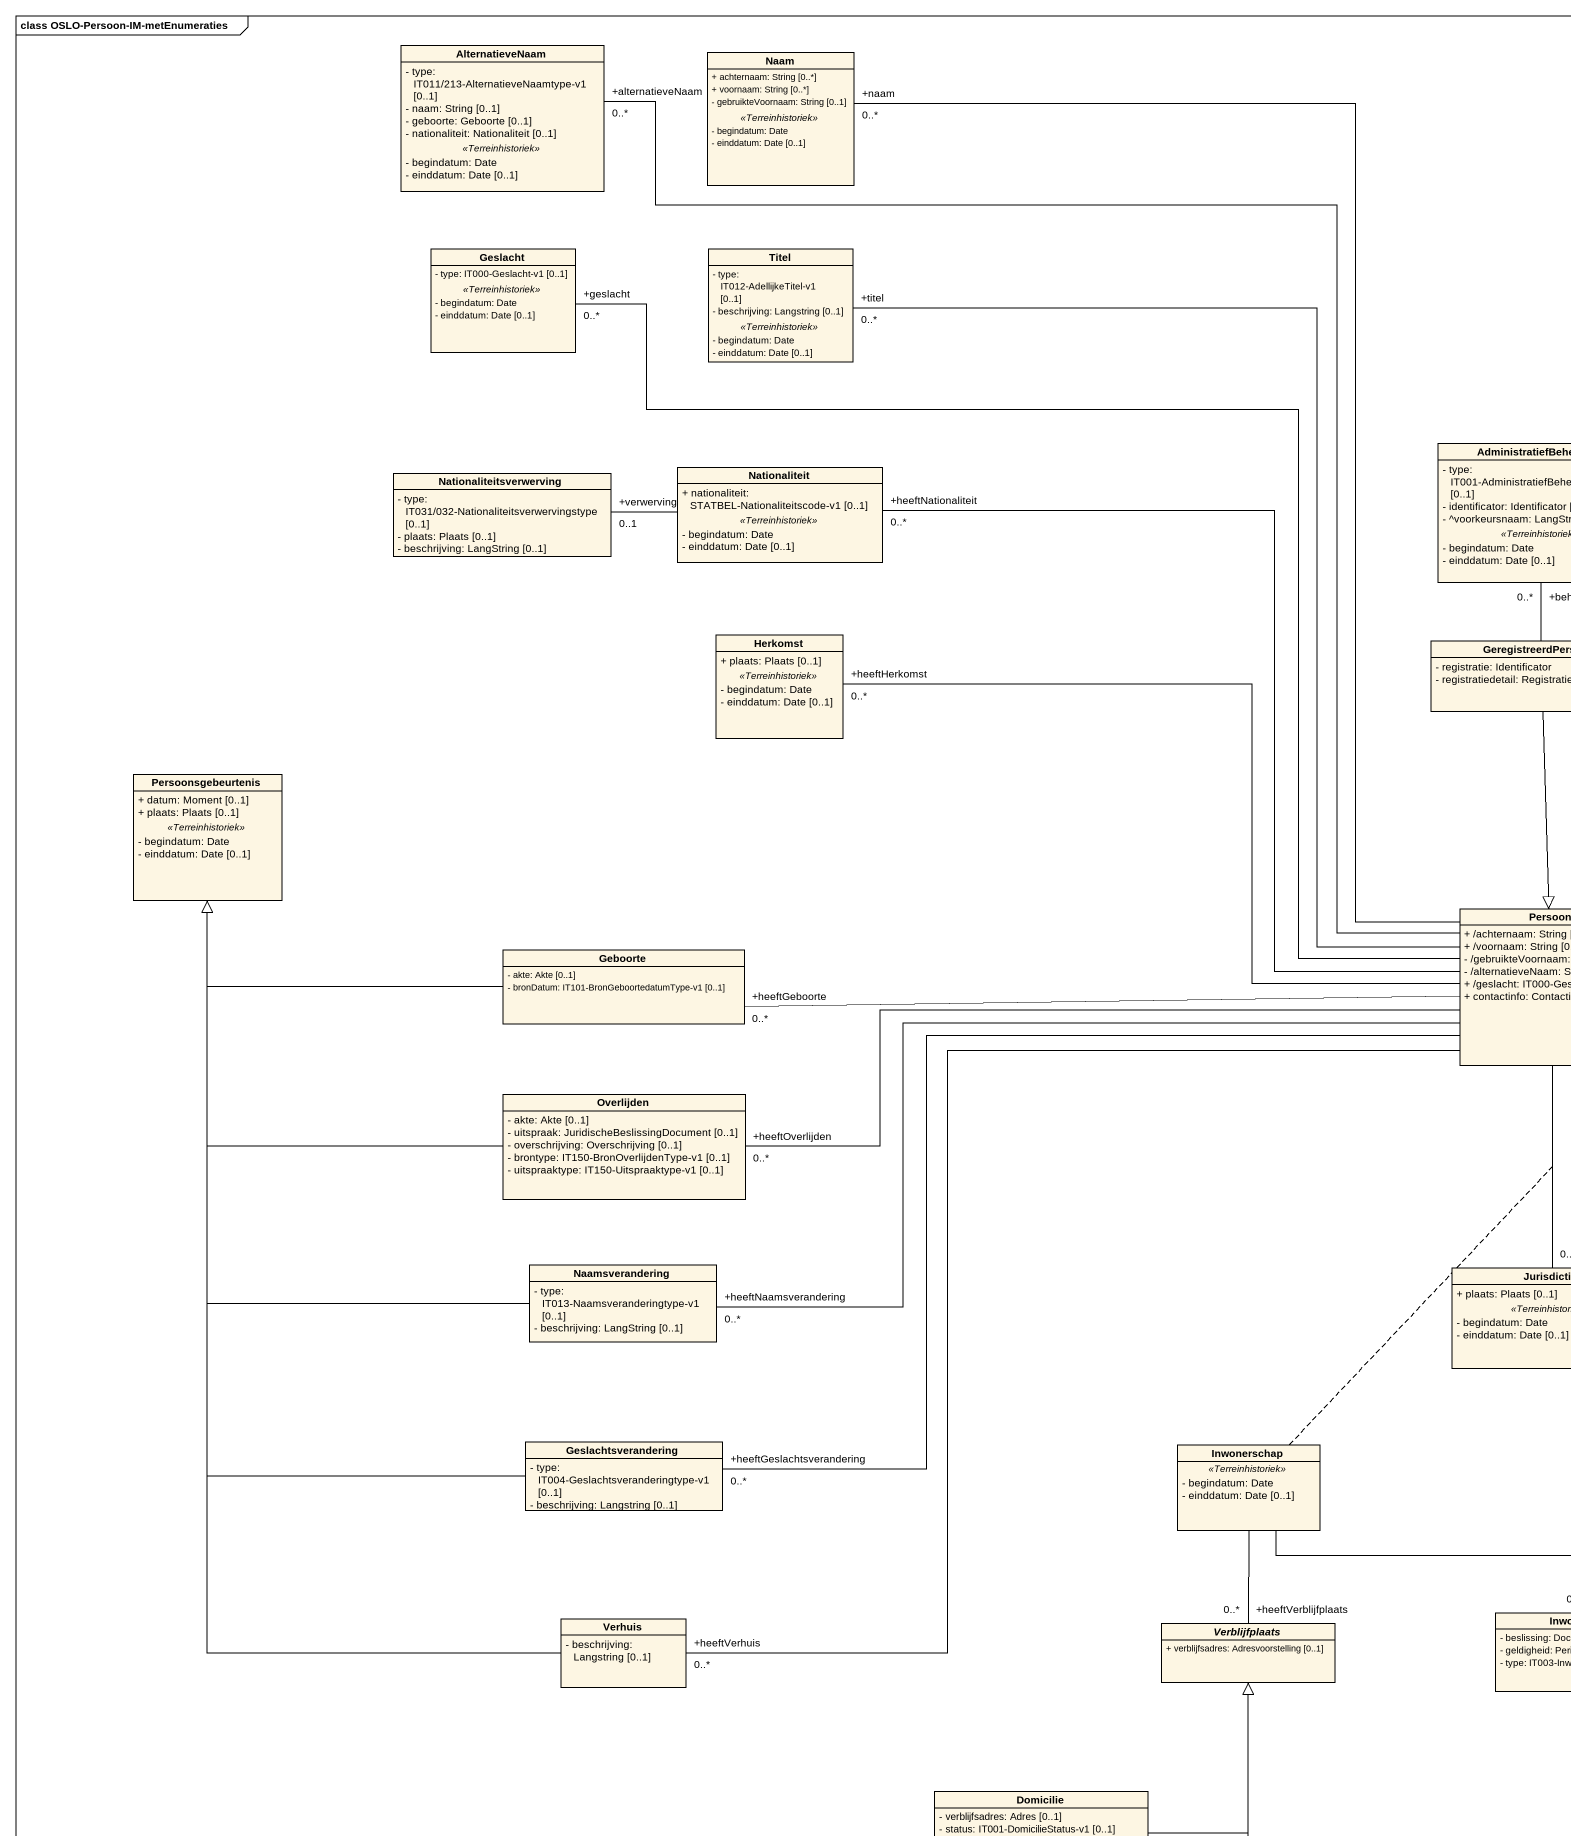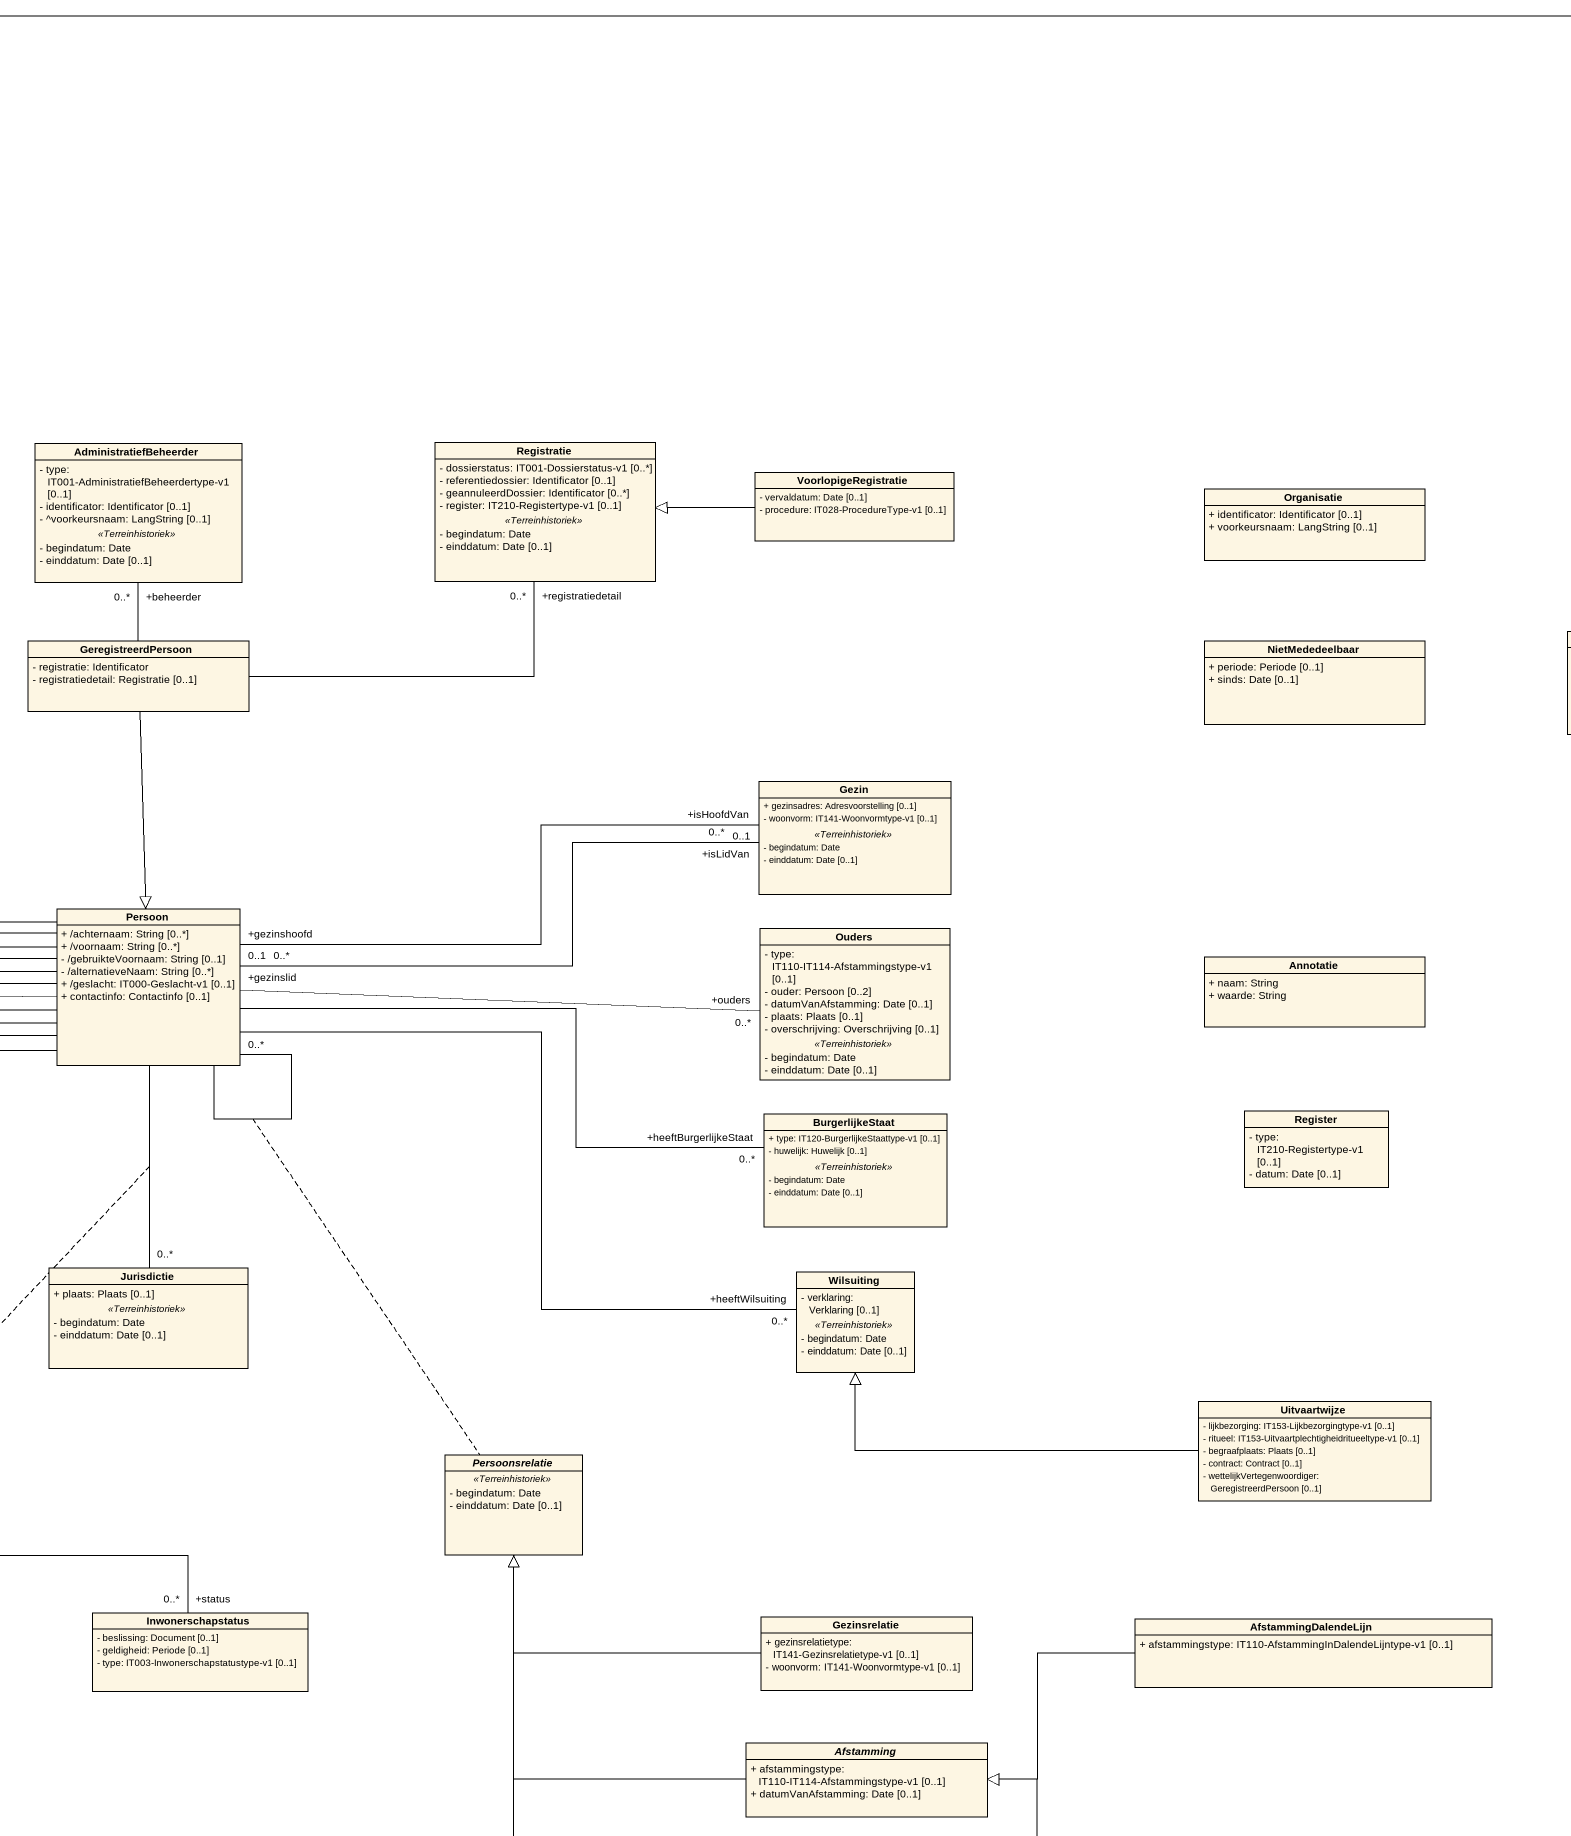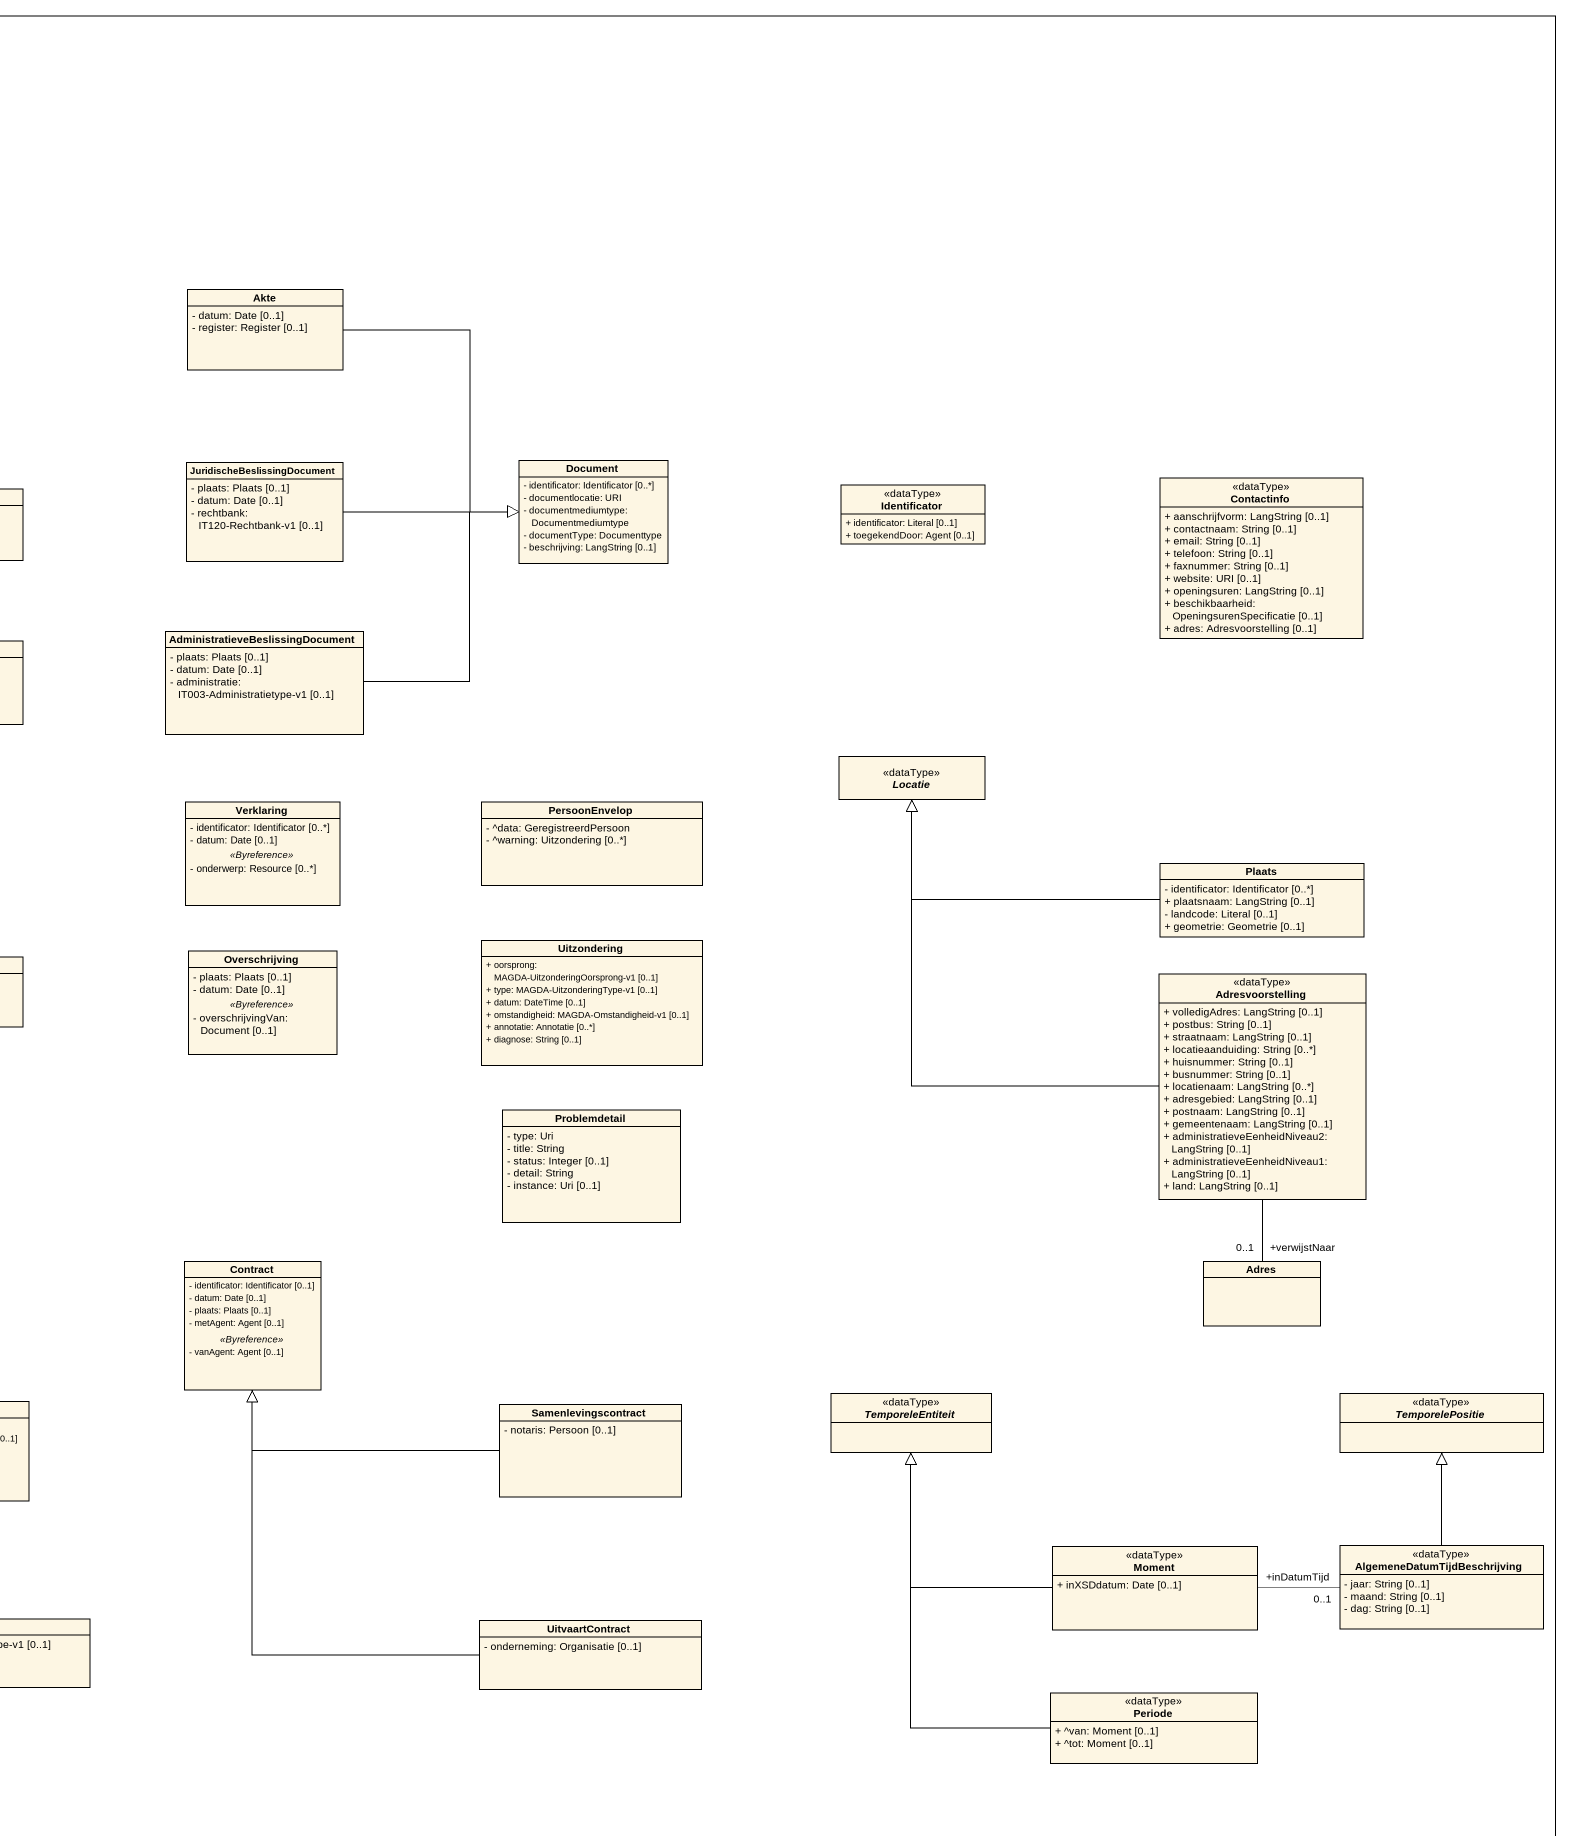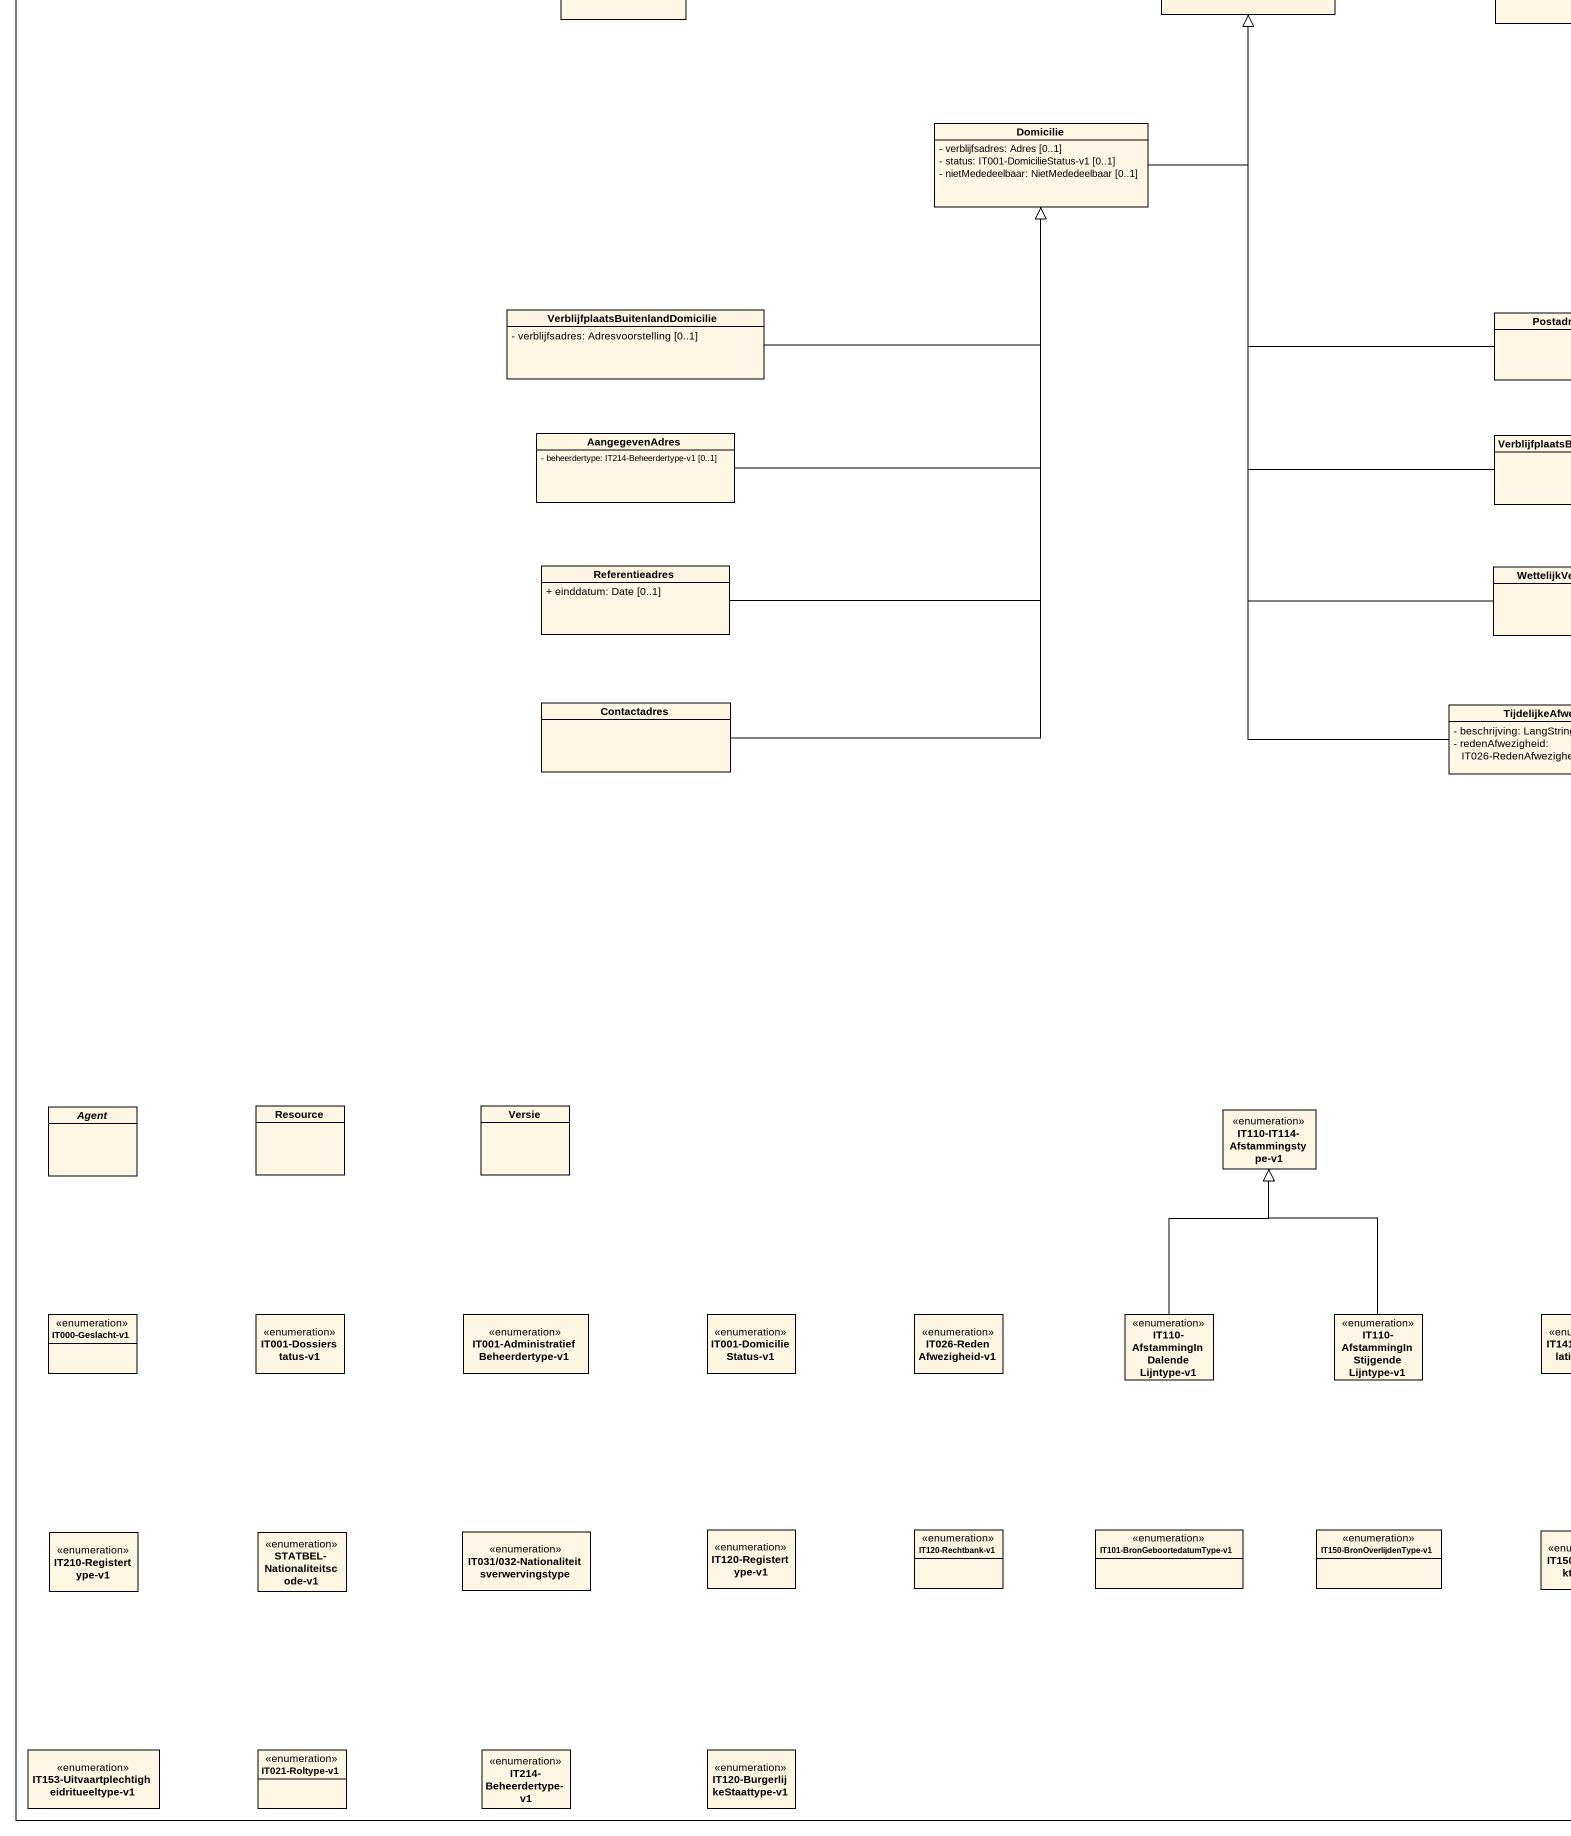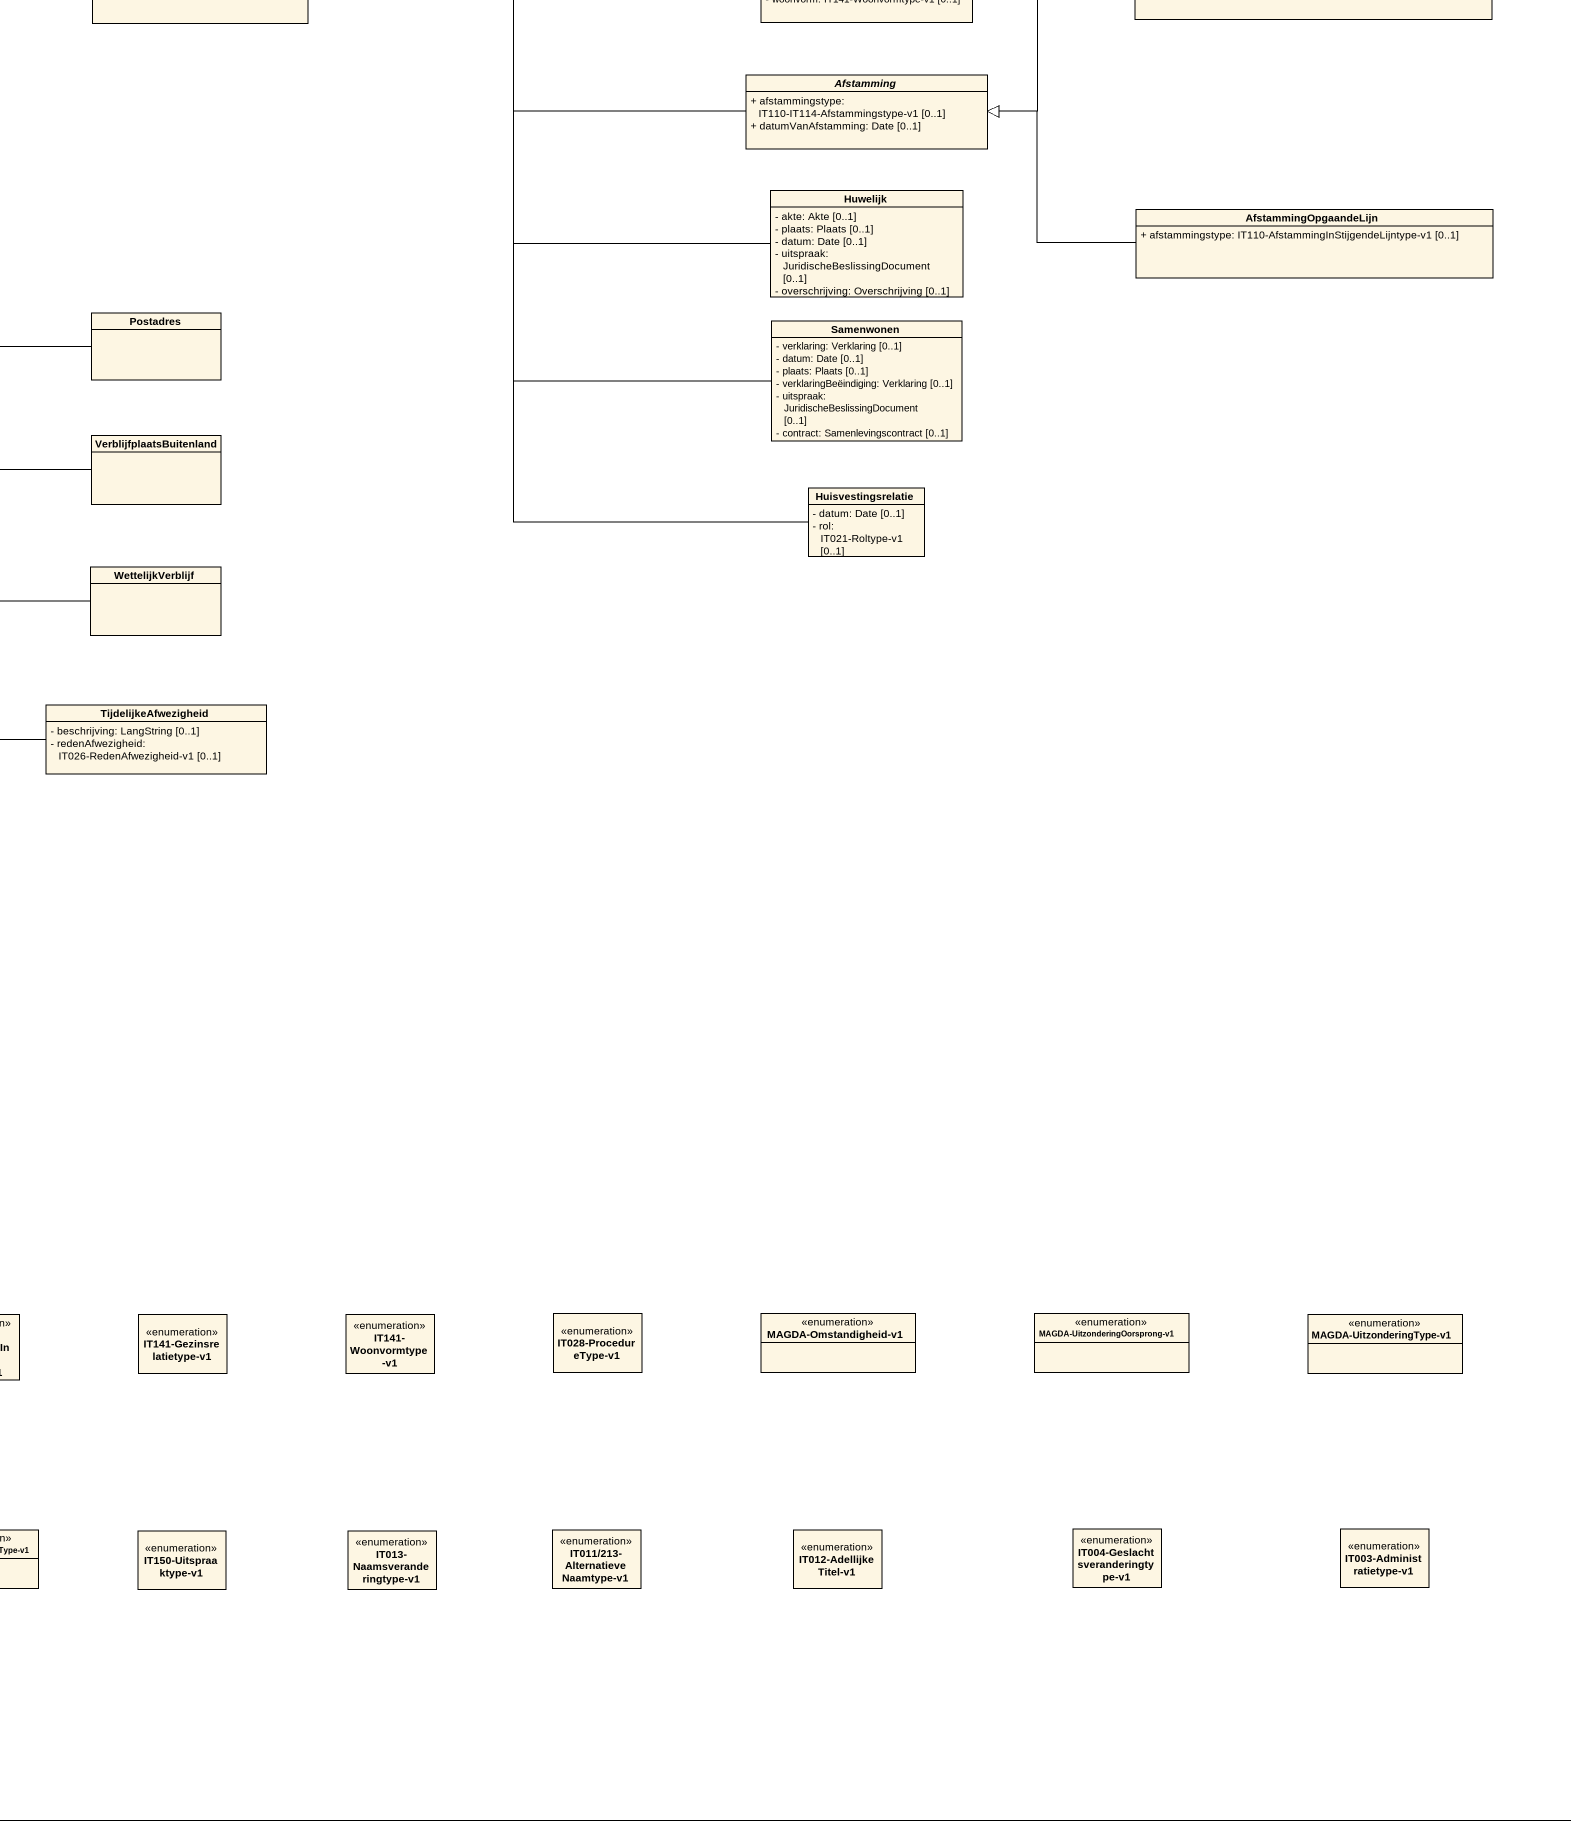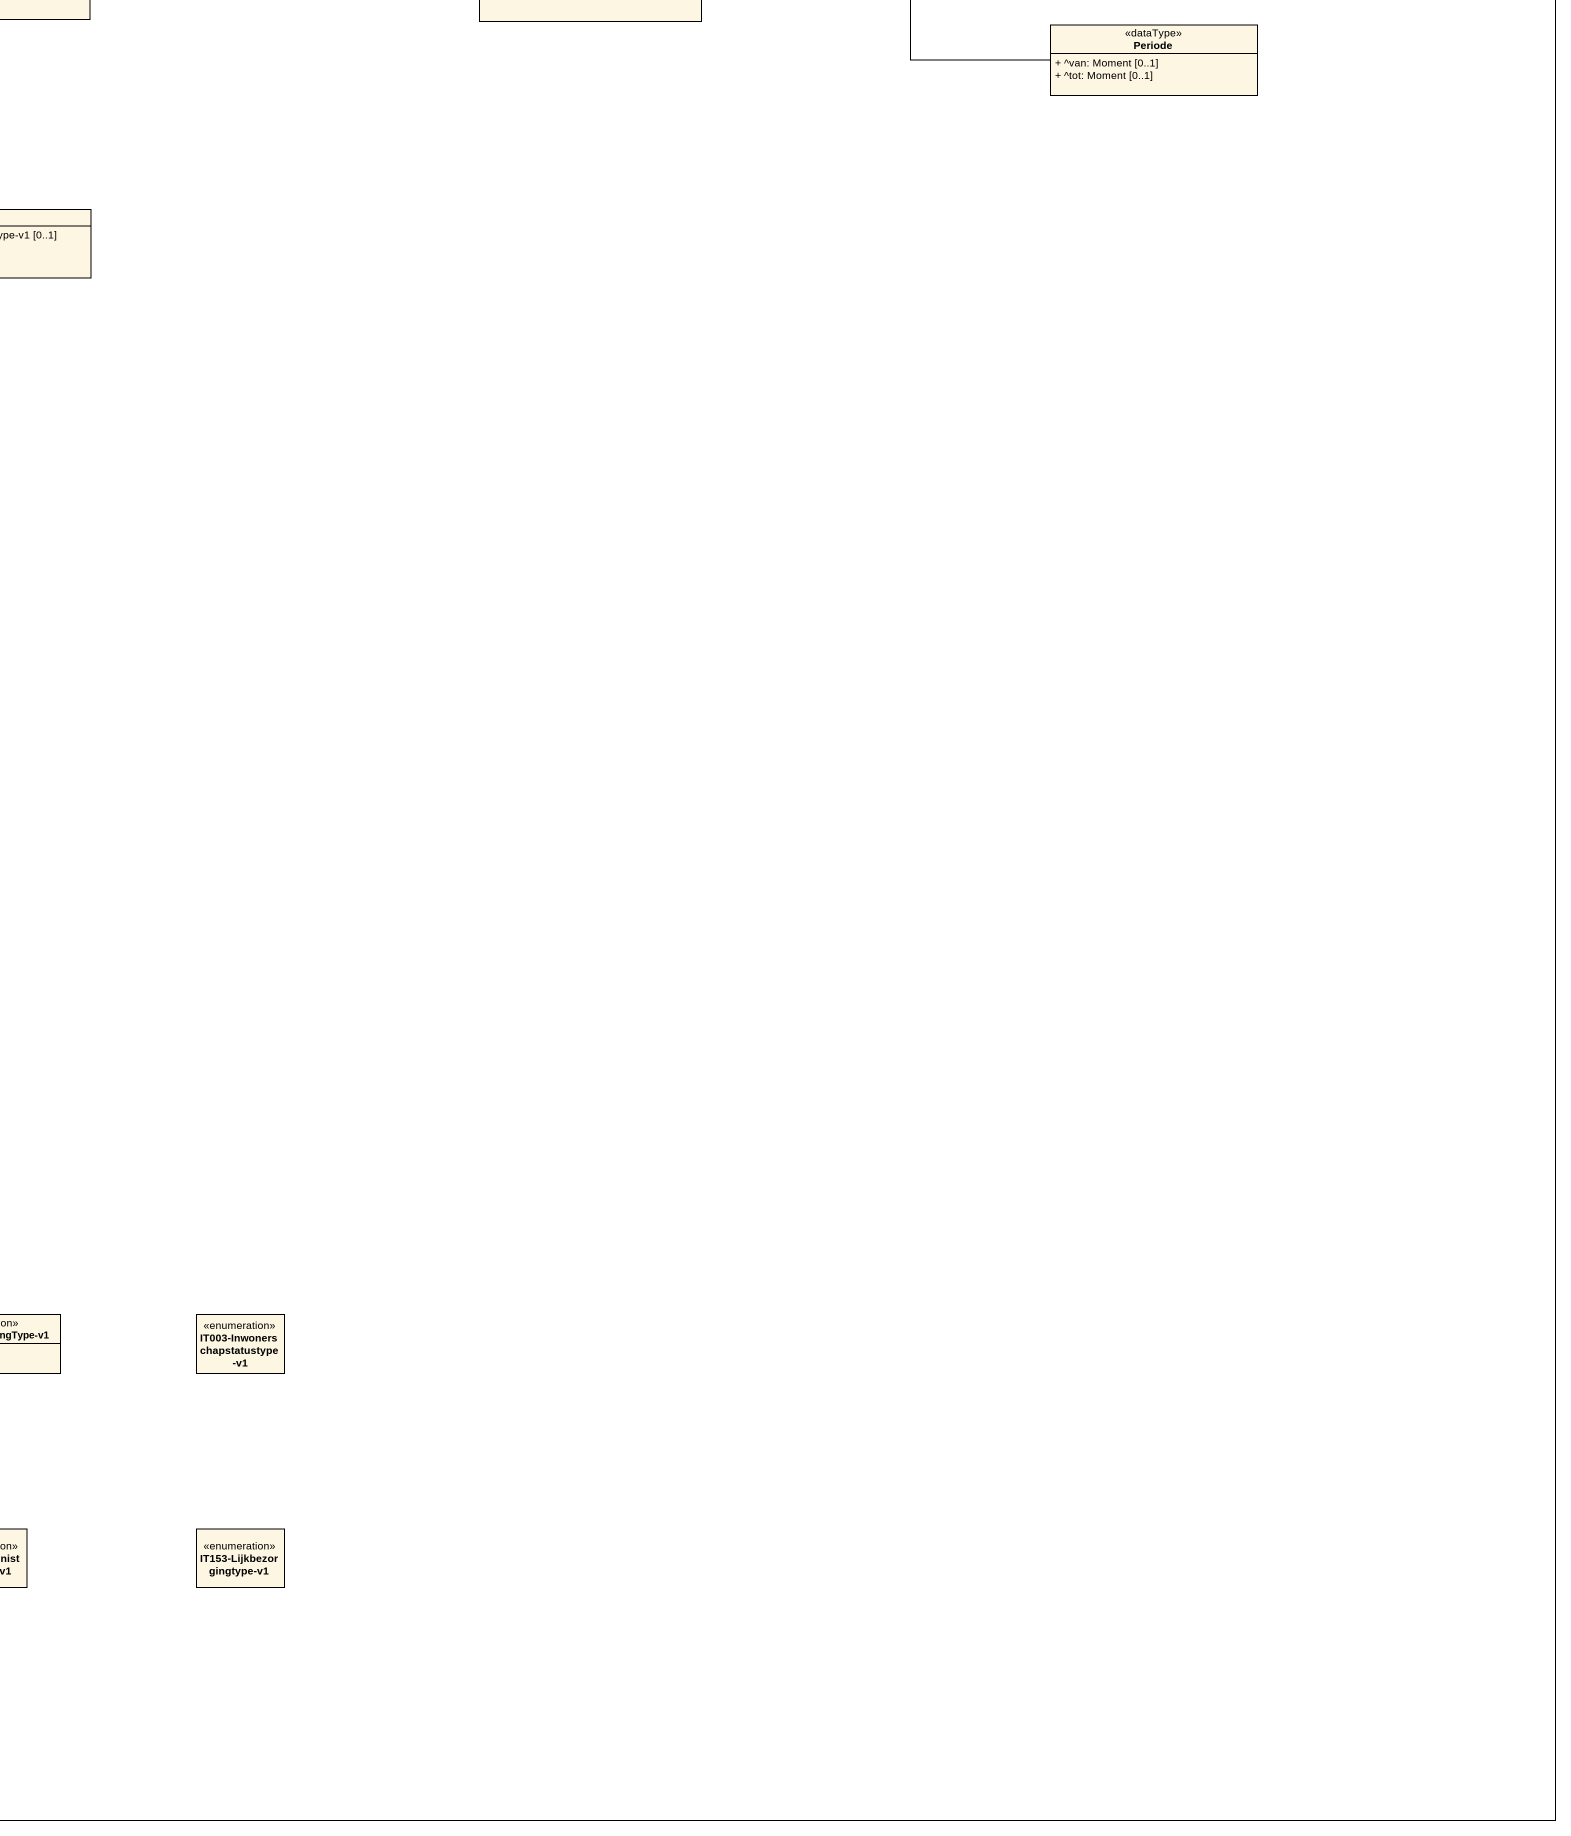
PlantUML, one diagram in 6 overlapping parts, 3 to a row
@startuml
mainframe class OSLO-Persoon-IM-metEnumeraties
hide circle
hide empty members
skinparam classAttributeIconSize 0
class AlternatieveNaam {
  - type: IT011/213-AlternatieveNaamtype-v1 [0..1]
  - naam: String [0..1]
  - geboorte: Geboorte [0..1]
  - nationaliteit: Nationaliteit [0..1]
  .. <<Terreinhistoriek>> ..
  - begindatum: Date
  - einddatum: Date [0..1]
}
class Naam {
  + achternaam: String [0..*]
  + voornaam: String [0..*]
  - gebruikteVoornaam: String [0..1]
  .. <<Terreinhistoriek>> ..
  - begindatum: Date
  - einddatum: Date [0..1]
}
class Geslacht {
  - type: IT000-Geslacht-v1 [0..1]
  .. <<Terreinhistoriek>> ..
  - begindatum: Date
  - einddatum: Date [0..1]
}
class Titel {
  - type: IT012-AdellijkeTitel-v1 [0..1]
  - beschrijving: Langstring [0..1]
  .. <<Terreinhistoriek>> ..
  - begindatum: Date
  - einddatum: Date [0..1]
}
class Akte {
  - datum: Date [0..1]
  - register: Register [0..1]
}
class AdministratiefBeheerder {
  - type: IT001-AdministratiefBeheerdertype-v1 [0..1]
  - identificator: Identificator [0..1]
  - ^voorkeursnaam: LangString [0..1]
  .. <<Terreinhistoriek>> ..
  - begindatum: Date
  - einddatum: Date [0..1]
}
class Registratie {
  - dossierstatus: IT001-Dossierstatus-v1 [0..*]
  - referentiedossier: Identificator [0..1]
  - geannuleerdDossier: Identificator [0..*]
  - register: IT210-Registertype-v1 [0..1]
  .. <<Terreinhistoriek>> ..
  - begindatum: Date
  - einddatum: Date [0..1]
}
class Document {
  - identificator: Identificator [0..*]
  - documentlocatie: URI
  - documentmediumtype: Documentmediumtype
  - documentType: Documenttype
  - beschrijving: LangString [0..1]
}
class Nationaliteitsverwerving {
  - type: IT031/032-Nationaliteitsverwervingstype [0..1]
  - plaats: Plaats [0..1]
  - beschrijving: LangString [0..1]
}
class Nationaliteit {
  + nationaliteit: STATBEL-Nationaliteitscode-v1 [0..1]
  .. <<Terreinhistoriek>> ..
  - begindatum: Date
  - einddatum: Date [0..1]
}
class VoorlopigeRegistratie {
  - vervaldatum: Date [0..1]
  - procedure: IT028-ProcedureType-v1 [0..1]
}
class Organisatie {
  + identificator: Identificator [0..1]
  + voorkeursnaam: LangString [0..1]
}
class JuridischeBeslissingDocument {
  - plaats: Plaats [0..1]
  - datum: Date [0..1]
  - rechtbank: IT120-Rechtbank-v1 [0..1]
}
class Identificator <<dataType>> {
  + identificator: Literal [0..1]
  + toegekendDoor: Agent [0..1]
}
class Contactinfo <<dataType>> {
  + aanschrijfvorm: LangString [0..1]
  + contactnaam: String [0..1]
  + email: String [0..1]
  + telefoon: String [0..1]
  + faxnummer: String [0..1]
  + website: URI [0..1]
  + openingsuren: LangString [0..1]
  + beschikbaarheid: OpeningsurenSpecificatie [0..1]
  + adres: Adresvoorstelling [0..1]
}
class Herkomst {
  + plaats: Plaats [0..1]
  .. <<Terreinhistoriek>> ..
  - begindatum: Date
  - einddatum: Date [0..1]
}
class "AdministratieveBeslissingDocument" as AdministratieveBeslissingDoc {
  - plaats: Plaats [0..1]
  - datum: Date [0..1]
  - administratie: IT003-Administratietype-v1 [0..1]
}
class GeregistreerdPersoon {
  - registratie: Identificator
  - registratiedetail: Registratie [0..1]
}
class NietMededeelbaar {
  + periode: Periode [0..1]
  + sinds: Date [0..1]
}
abstract class Locatie <<dataType>>
class Persoonsgebeurtenis {
  + datum: Moment [0..1]
  + plaats: Plaats [0..1]
  .. <<Terreinhistoriek>> ..
  - begindatum: Date
  - einddatum: Date [0..1]
}
class Gezin {
  + gezinsadres: Adresvoorstelling [0..1]
  - woonvorm: IT141-Woonvormtype-v1 [0..1]
  .. <<Terreinhistoriek>> ..
  - begindatum: Date
  - einddatum: Date [0..1]
}
class Verklaring {
  - identificator: Identificator [0..*]
  - datum: Date [0..1]
  .. <<Byreference>> ..
  - onderwerp: Resource [0..*]
}
class PersoonEnvelop {
  - ^data: GeregistreerdPersoon
  - ^warning: Uitzondering [0..*]
}
class Plaats {
  - identificator: Identificator [0..*]
  + plaatsnaam: LangString [0..1]
  - landcode: Literal [0..1]
  + geometrie: Geometrie [0..1]
}
class Geboorte {
  - akte: Akte [0..1]
  - bronDatum: IT101-BronGeboortedatumType-v1 [0..1]
}
class Persoon {
  + /achternaam: String [0..*]
  + /voornaam: String [0..*]
  - /gebruikteVoornaam: String [0..1]
  - /alternatieveNaam: String [0..*]
  + /geslacht: IT000-Geslacht-v1 [0..1]
  + contactinfo: Contactinfo [0..1]
}
class Ouders {
  - type: IT110-IT114-Afstammingstype-v1 [0..1]
  - ouder: Persoon [0..2]
  - datumVanAfstamming: Date [0..1]
  - plaats: Plaats [0..1]
  - overschrijving: Overschrijving [0..1]
  .. <<Terreinhistoriek>> ..
  - begindatum: Date
  - einddatum: Date [0..1]
}
class Uitzondering {
  + oorsprong: MAGDA-UitzonderingOorsprong-v1 [0..1]
  + type: MAGDA-UitzonderingType-v1 [0..1]
  + datum: DateTime [0..1]
  + omstandigheid: MAGDA-Omstandigheid-v1 [0..1]
  + annotatie: Annotatie [0..*]
  + diagnose: String [0..1]
}
class Annotatie {
  + naam: String
  + waarde: String
}
class Overschrijving {
  - plaats: Plaats [0..1]
  - datum: Date [0..1]
  .. <<Byreference>> ..
  - overschrijvingVan: Document [0..1]
}
class Adresvoorstelling <<dataType>> {
  + volledigAdres: LangString [0..1]
  + postbus: String [0..1]
  + straatnaam: LangString [0..1]
  + locatieaanduiding: String [0..*]
  + huisnummer: String [0..1]
  + busnummer: String [0..1]
  + locatienaam: LangString [0..*]
  + adresgebied: LangString [0..1]
  + postnaam: LangString [0..1]
  + gemeentenaam: LangString [0..1]
  + administratieveEenheidNiveau2: LangString [0..1]
  + administratieveEenheidNiveau1: LangString [0..1]
  + land: LangString [0..1]
}
class Overlijden {
  - akte: Akte [0..1]
  - uitspraak: JuridischeBeslissingDocument [0..1]
  - overschrijving: Overschrijving [0..1]
  - brontype: IT150-BronOverlijdenType-v1 [0..1]
  - uitspraaktype: IT150-Uitspraaktype-v1 [0..1]
}
class BurgerlijkeStaat {
  + type: IT120-BurgerlijkeStaattype-v1 [0..1]
  - huwelijk: Huwelijk [0..1]
  .. <<Terreinhistoriek>> ..
  - begindatum: Date
  - einddatum: Date [0..1]
}
class Register {
  - type: IT210-Registertype-v1 [0..1]
  - datum: Date [0..1]
}
class Problemdetail {
  - type: Uri
  - title: String
  - status: Integer [0..1]
  - detail: String
  - instance: Uri [0..1]
}
class Contract {
  - identificator: Identificator [0..1]
  - datum: Date [0..1]
  - plaats: Plaats [0..1]
  - metAgent: Agent [0..1]
  .. <<Byreference>> ..
  - vanAgent: Agent [0..1]
}
class Adres
class Naamsverandering {
  - type: IT013-Naamsveranderingtype-v1 [0..1]
  - beschrijving: LangString [0..1]
}
class Jurisdictie {
  + plaats: Plaats [0..1]
  .. <<Terreinhistoriek>> ..
  - begindatum: Date
  - einddatum: Date [0..1]
}
class Wilsuiting {
  - verklaring: Verklaring [0..1]
  .. <<Terreinhistoriek>> ..
  - begindatum: Date
  - einddatum: Date [0..1]
}
abstract class TemporeleEntiteit <<dataType>>
abstract class TemporelePositie <<dataType>>
class Uitvaartwijze {
  - lijkbezorging: IT153-Lijkbezorgingtype-v1 [0..1]
  - ritueel: IT153-Uitvaartplechtigheidritueeltype-v1 [0..1]
  - begraafplaats: Plaats [0..1]
  - contract: Contract [0..1]
  - wettelijkVertegenwoordiger: GeregistreerdPersoon [0..1]
}
class Samenlevingscontract {
  - notaris: Persoon [0..1]
}
class Geslachtsverandering {
  - type: IT004-Geslachtsveranderingtype-v1 [0..1]
  - beschrijving: Langstring [0..1]
}
class Inwonerschap {
  .. <<Terreinhistoriek>> ..
  - begindatum: Date
  - einddatum: Date [0..1]
}
abstract class Persoonsrelatie {
  .. <<Terreinhistoriek>> ..
  - begindatum: Date
  - einddatum: Date [0..1]
}
class Moment <<dataType>> {
  + inXSDdatum: Date [0..1]
}
class "AlgemeneDatumTijdBeschrijving" as AlgemeneDatumTijdBeschrijvin <<dataType>> {
  - jaar: String [0..1]
  - maand: String [0..1]
  - dag: String [0..1]
}
class Inwonerschapstatus {
  - beslissing: Document [0..1]
  - geldigheid: Periode [0..1]
  - type: IT003-Inwonerschapstatustype-v1 [0..1]
}
class Gezinsrelatie {
  + gezinsrelatietype: IT141-Gezinsrelatietype-v1 [0..1]
  - woonvorm: IT141-Woonvormtype-v1 [0..1]
}
class Verhuis {
  - beschrijving: Langstring [0..1]
}
abstract class Verblijfplaats {
  + verblijfsadres: Adresvoorstelling [0..1]
}
class AfstammingDalendeLijn {
  + afstammingstype: IT110-AfstammingInDalendeLijntype-v1 [0..1]
}
class UitvaartContract {
  - onderneming: Organisatie [0..1]
}
class Periode <<dataType>> {
  + ^van: Moment [0..1]
  + ^tot: Moment [0..1]
}
abstract class Afstamming {
  + afstammingstype: IT110-IT114-Afstammingstype-v1 [0..1]
  + datumVanAfstamming: Date [0..1]
}
class Domicilie {
  - verblijfsadres: Adres [0..1]
  - status: IT001-DomicilieStatus-v1 [0..1]
  - nietMededeelbaar: NietMededeelbaar [0..1]
}
class Huwelijk {
  - akte: Akte [0..1]
  - plaats: Plaats [0..1]
  - datum: Date [0..1]
  - uitspraak: JuridischeBeslissingDocument [0..1]
  - overschrijving: Overschrijving [0..1]
}
class AfstammingOpgaandeLijn {
  + afstammingstype: IT110-AfstammingInStijgendeLijntype-v1 [0..1]
}
class "VerblijfplaatsBuitenlandDomicilie" as VerblijfplaatsBuitenlandDomi {
  - verblijfsadres: Adresvoorstelling [0..1]
}
class Postadres
class Samenwonen {
  - verklaring: Verklaring [0..1]
  - datum: Date [0..1]
  - plaats: Plaats [0..1]
  - verklaringBeëindiging: Verklaring [0..1]
  - uitspraak: JuridischeBeslissingDocument [0..1]
  - contract: Samenlevingscontract [0..1]
}
class AangegevenAdres {
  - beheerdertype: IT214-Beheerdertype-v1 [0..1]
}
class VerblijfplaatsBuitenland
class Huisvestingsrelatie {
  - datum: Date [0..1]
  - rol: IT021-Roltype-v1 [0..1]
}
class Referentieadres {
  + einddatum: Date [0..1]
}
class WettelijkVerblijf
class Contactadres
class TijdelijkeAfwezigheid {
  - beschrijving: LangString [0..1]
  - redenAfwezigheid: IT026-RedenAfwezigheid-v1 [0..1]
}
abstract class "Agent" as Agent_
class Resource
class Versie
enum "IT110-IT114-Afstammingstype-v1" as IT110_IT114_Afstammingstype
enum "IT000-Geslacht-v1" as IT000_Geslacht_v1
enum "IT001-Dossierstatus-v1" as IT001_Dossierstatus_v1
enum "IT001-AdministratiefBeheerdertype-v1" as IT001_AdministratiefBeheerde
enum "IT001-DomicilieStatus-v1" as IT001_DomicilieStatus_v1
enum "IT026-RedenAfwezigheid-v1" as IT026_RedenAfwezigheid_v1
enum "IT110-AfstammingInDalendeLijntype-v1" as IT110_AfstammingInDalendeLij
enum "IT110-AfstammingInStijgendeLijntype-v1" as IT110_AfstammingInStijgendeL
enum "IT141-Gezinsrelatietype-v1" as IT141_Gezinsrelatietype_v1
enum "IT141-Woonvormtype-v1" as IT141_Woonvormtype_v1
enum "IT028-ProcedureType-v1" as IT028_ProcedureType_v1
enum "MAGDA-Omstandigheid-v1" as MAGDA_Omstandigheid_v1
enum "MAGDA-UitzonderingOorsprong-v1" as MAGDA_UitzonderingOorsprong
enum "MAGDA-UitzonderingType-v1" as MAGDA_UitzonderingType_v1
enum "IT003-Inwonerschapstatustype-v1" as IT003_Inwonerschapstatustype
enum "IT210-Registertype-v1" as IT210_Registertype_v1
enum "STATBEL-Nationaliteitscode-v1" as STATBEL_Nationaliteitscode
enum "IT031/032-Nationaliteitsverwervingstype" as IT031_032
enum "IT120-Registertype-v1" as IT120_Registertype_v1
enum "IT120-Rechtbank-v1" as IT120_Rechtbank_v1
enum "IT101-BronGeboortedatumType-v1" as IT101_BronGeboortedatumType
enum "IT150-BronOverlijdenType-v1" as IT150_BronOverlijdenType_v1
enum "IT150-Uitspraaktype-v1" as IT150_Uitspraaktype_v1
enum "IT013-Naamsveranderingtype-v1" as IT013_Naamsveranderingtype
enum "IT011/213-AlternatieveNaamtype-v1" as IT011_213
enum "IT012-AdellijkeTitel-v1" as IT012_AdellijkeTitel_v1
enum "IT004-Geslachtsveranderingtype-v1" as IT004_Geslachtsveranderingty
enum "IT003-Administratietype-v1" as IT003_Administratietype_v1
enum "IT153-Lijkbezorgingtype-v1" as IT153_Lijkbezorgingtype_v1
enum "IT153-Uitvaartplechtigheidritueeltype-v1" as IT153_Uitvaartplechtigheidri
enum "IT021-Roltype-v1" as IT021_Roltype_v1
enum "IT214-Beheerdertype-v1" as IT214_Beheerdertype_v1
enum "IT120-BurgerlijkeStaattype-v1" as IT120_BurgerlijkeStaattype
Akte -right-|> Document
Nationaliteit -left- "+verwerving\n0..1" Nationaliteitsverwerving
VoorlopigeRegistratie -left-|> Registratie
JuridischeBeslissingDocument -right-|> Document
AdministratieveBeslissingDoc -right-|> Document
GeregistreerdPersoon -up- "+beheerder\n0..*" AdministratiefBeheerder
GeregistreerdPersoon -right- "+registratiedetail\n0..*" Registratie
GeregistreerdPersoon --|> Persoon
Plaats -left-|> Locatie
Geboorte -left-|> Persoonsgebeurtenis
Persoon -up- "+alternatieveNaam\n0..*" AlternatieveNaam
Persoon -up- "+naam\n0..*" Naam
Persoon -up- "+geslacht\n0..*" Geslacht
Persoon -up- "+titel\n0..*" Titel
Persoon -up- "+heeftNationaliteit\n0..*" Nationaliteit
Persoon -left- "+heeftHerkomst\n0..*" Herkomst
Persoon "+gezinshoofd\n0..1" -right- "+isHoofdVan\n0..1" Gezin
Persoon "+gezinslid\n0..*" -right- "+isLidVan\n0..*" Gezin
Persoon -left- "+heeftGeboorte\n0..*" Geboorte
Persoon -- "0..*" Persoon
(Persoon, Persoon) .. Persoonsrelatie
Persoon -right- "+ouders\n0..*" Ouders
Persoon -left- "+heeftOverlijden\n0..*" Overlijden
Persoon -right- "+heeftBurgerlijkeStaat\n0..*" BurgerlijkeStaat
Persoon -left- "+heeftNaamsverandering\n0..*" Naamsverandering
Persoon -- "0..*" Jurisdictie
(Persoon, Jurisdictie) .. Inwonerschap
Persoon -right- "+heeftWilsuiting\n0..*" Wilsuiting
Persoon -left- "+heeftGeslachtsverandering\n0..*" Geslachtsverandering
Persoon -- "+heeftVerhuis\n0..*" Verhuis
Adresvoorstelling -up-|> Locatie
Adresvoorstelling -- "+verwijstNaar\n0..1" Adres
Overlijden -up-|> Persoonsgebeurtenis
Naamsverandering -up-|> Persoonsgebeurtenis
Uitvaartwijze -left-|> Wilsuiting
Samenlevingscontract -left-|> Contract
Geslachtsverandering -up-|> Persoonsgebeurtenis
Inwonerschap -right- "+status\n0..*" Inwonerschapstatus
Inwonerschap -- "+heeftVerblijfplaats\n0..*" Verblijfplaats
Moment -up-|> TemporeleEntiteit
Moment -right- "+inDatumTijd\n0..1" AlgemeneDatumTijdBeschrijvin
AlgemeneDatumTijdBeschrijvin -up-|> TemporelePositie
Gezinsrelatie -left-|> Persoonsrelatie
Verhuis -up-|> Persoonsgebeurtenis
AfstammingDalendeLijn -left-|> Afstamming
UitvaartContract -up-|> Contract
Periode -up-|> TemporeleEntiteit
Afstamming -up-|> Persoonsrelatie
Domicilie -up-|> Verblijfplaats
Huwelijk -up-|> Persoonsrelatie
AfstammingOpgaandeLijn -left-|> Afstamming
VerblijfplaatsBuitenlandDomi -right-|> Domicilie
Postadres -up-|> Verblijfplaats
Samenwonen -up-|> Persoonsrelatie
AangegevenAdres -up-|> Domicilie
VerblijfplaatsBuitenland -up-|> Verblijfplaats
Huisvestingsrelatie -up-|> Persoonsrelatie
Referentieadres -up-|> Domicilie
WettelijkVerblijf -up-|> Verblijfplaats
Contactadres -up-|> Domicilie
TijdelijkeAfwezigheid -up-|> Verblijfplaats
IT110_AfstammingInDalendeLij -up-|> IT110_IT114_Afstammingstype
IT110_AfstammingInStijgendeL -up-|> IT110_IT114_Afstammingstype
@enduml
